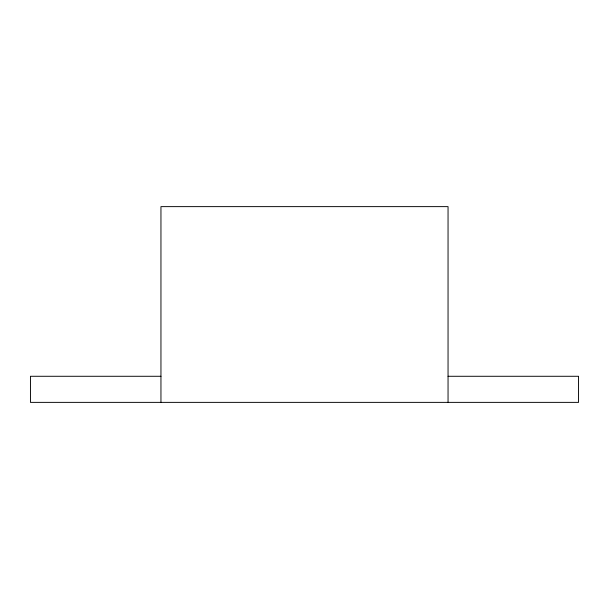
<?xml version="1.0" encoding="UTF-8"?>
<svg xmlns="http://www.w3.org/2000/svg" width="609" height="609" viewBox="0 0 609 609"><rect width="100%" height="100%" fill="white"/><g stroke="black" fill="none" stroke-linecap="round" stroke-linejoin="round"><path stroke-width="0.91" d="M160.951 376.278L30.45 376.278L30.45 402.374L578.55 402.374L578.55 376.278L448.049 376.278M448.049 402.374L448.049 206.626L160.951 206.626L160.951 402.374"/></g></svg>
